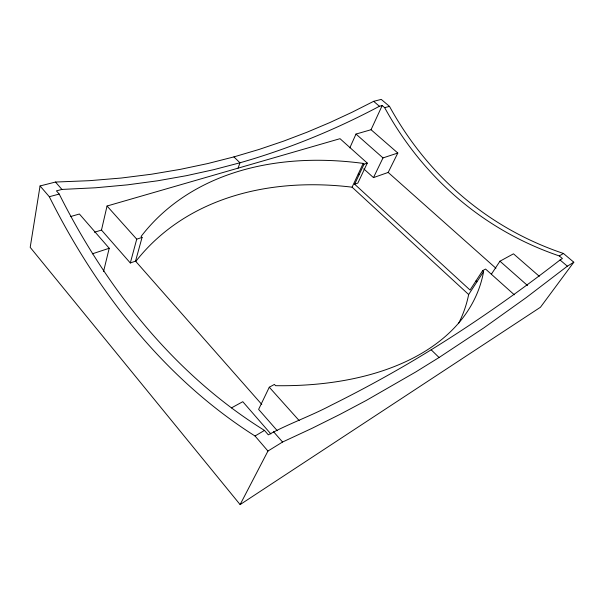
<?xml version="1.0" encoding="UTF-8"?>
<svg xmlns="http://www.w3.org/2000/svg" width="604" height="604" viewBox="0 0 604 604"><rect width="100%" height="100%" fill="white"/><g stroke="black" fill="none" stroke-linecap="round" stroke-linejoin="round"><path stroke-width="0.91" d="M40.06 185.957L30.2 247.353L240.12 504.597L540.474 307.225L573.8 262.219L563.449 253.469A445.133 367.949 -57.3 0 1 389.497 106.38L381.252 99.403L373.642 101.336L352.034 112.261L329.859 122.559L307.051 132.201L283.518 141.162L259.184 149.407L233.929 156.897L207.655 163.578L180.211 169.377L151.468 174.231L121.238 178.037L89.317 180.687L55.477 182.046L40.06 185.957L49.309 196.708A828.039 564.831 -83.5 0 0 255.031 436.005L267.957 451.045L240.12 504.597M367.277 163.103L364.053 164.167L363.2 163.405A372.978 253.899 37.8 0 0 141.132 236.391L142.061 237.417L135.545 261.139L130.313 262.974L101.487 230.079L107.044 206.024L340.014 138.686L367.277 163.103L357.855 183.088L354.661 184.205L470.04 290.041L482.619 270.668L485.571 269.059L514.314 294.797M103.541 271.558L109.211 248.259L79.396 214.012L70.479 216.587M130.313 262.974L136.731 239.176L142.061 237.417M238.082 168.146L239.954 162.793C288.297 148.977 335.054 129.86 379.433 106.266L382.181 105.549L384.673 107.663A448.802 370.788 -57.8 0 0 559.289 255.93L562.399 258.565L560.044 259.977C511.399 297.666 460.693 332.751 407.647 363.97C382.634 378.587 357.13 392.343 331.188 405.231C310.705 416.073 288.629 423.759 268.312 434.835L264.476 430.41A811.323 559.176 -83 0 1 59.215 194.073L56.429 190.872L61.925 189.43L95.689 187.768L127.527 184.847L157.682 180.785L186.364 175.696L213.733 169.671L239.954 162.793L233.929 156.897M349.822 147.837L355.99 134.073L371.052 129.717L382.181 105.549M135.666 261.585A361.086 254.511 38.7 0 1 352.087 187.172L363.2 163.405M354.661 184.205L364.053 164.167M482.619 270.668L483.608 271.558A309.293 180.687 18.3 0 1 275.537 385.684L274.405 384.423L269.286 387.217L258.618 409.399L277.274 430.69M363.759 168.856L373.468 177.606L382.996 157.916L397.809 153.031L371.052 129.717M373.468 177.606L388.183 172.434L397.809 153.031M458.693 323.223A301.026 183.208 17.8 0 0 468.659 294.526L483.608 271.558M491.384 274.171L499.961 261.2L513.476 253.816L539.281 276.3M573.8 262.219L567.352 266.198L526.295 297.553L483.744 327.949L439.063 357.515L415.673 372.011L366.175 400.497L339.758 414.503L311.966 428.342L282.559 442.03L267.957 451.045M255.031 436.005L264.476 430.41M559.289 255.93L563.449 253.469M231.445 407.896L242.785 401.698L270.871 433.951M92.321 253.831L109.211 248.259M94.488 232.253L101.487 230.079M49.309 196.708L59.215 194.073M384.673 107.663L389.497 106.38M373.642 101.336L379.433 106.266M560.044 259.977L567.352 266.198M355.99 134.073L382.996 157.916M499.961 261.2L527.526 285.533M388.183 172.434L495.922 268.267M358.248 173.997L359.086 174.76M475.96 280.92L476.941 281.811M352.087 187.172L468.659 294.526M431.18 349.807L439.063 357.515M107.044 206.024L136.731 239.176M269.286 387.217L299.214 420.641M135.545 261.139L261.789 404.438M55.477 182.046L61.925 189.43M273.536 431.701L282.559 442.03"/></g></svg>
